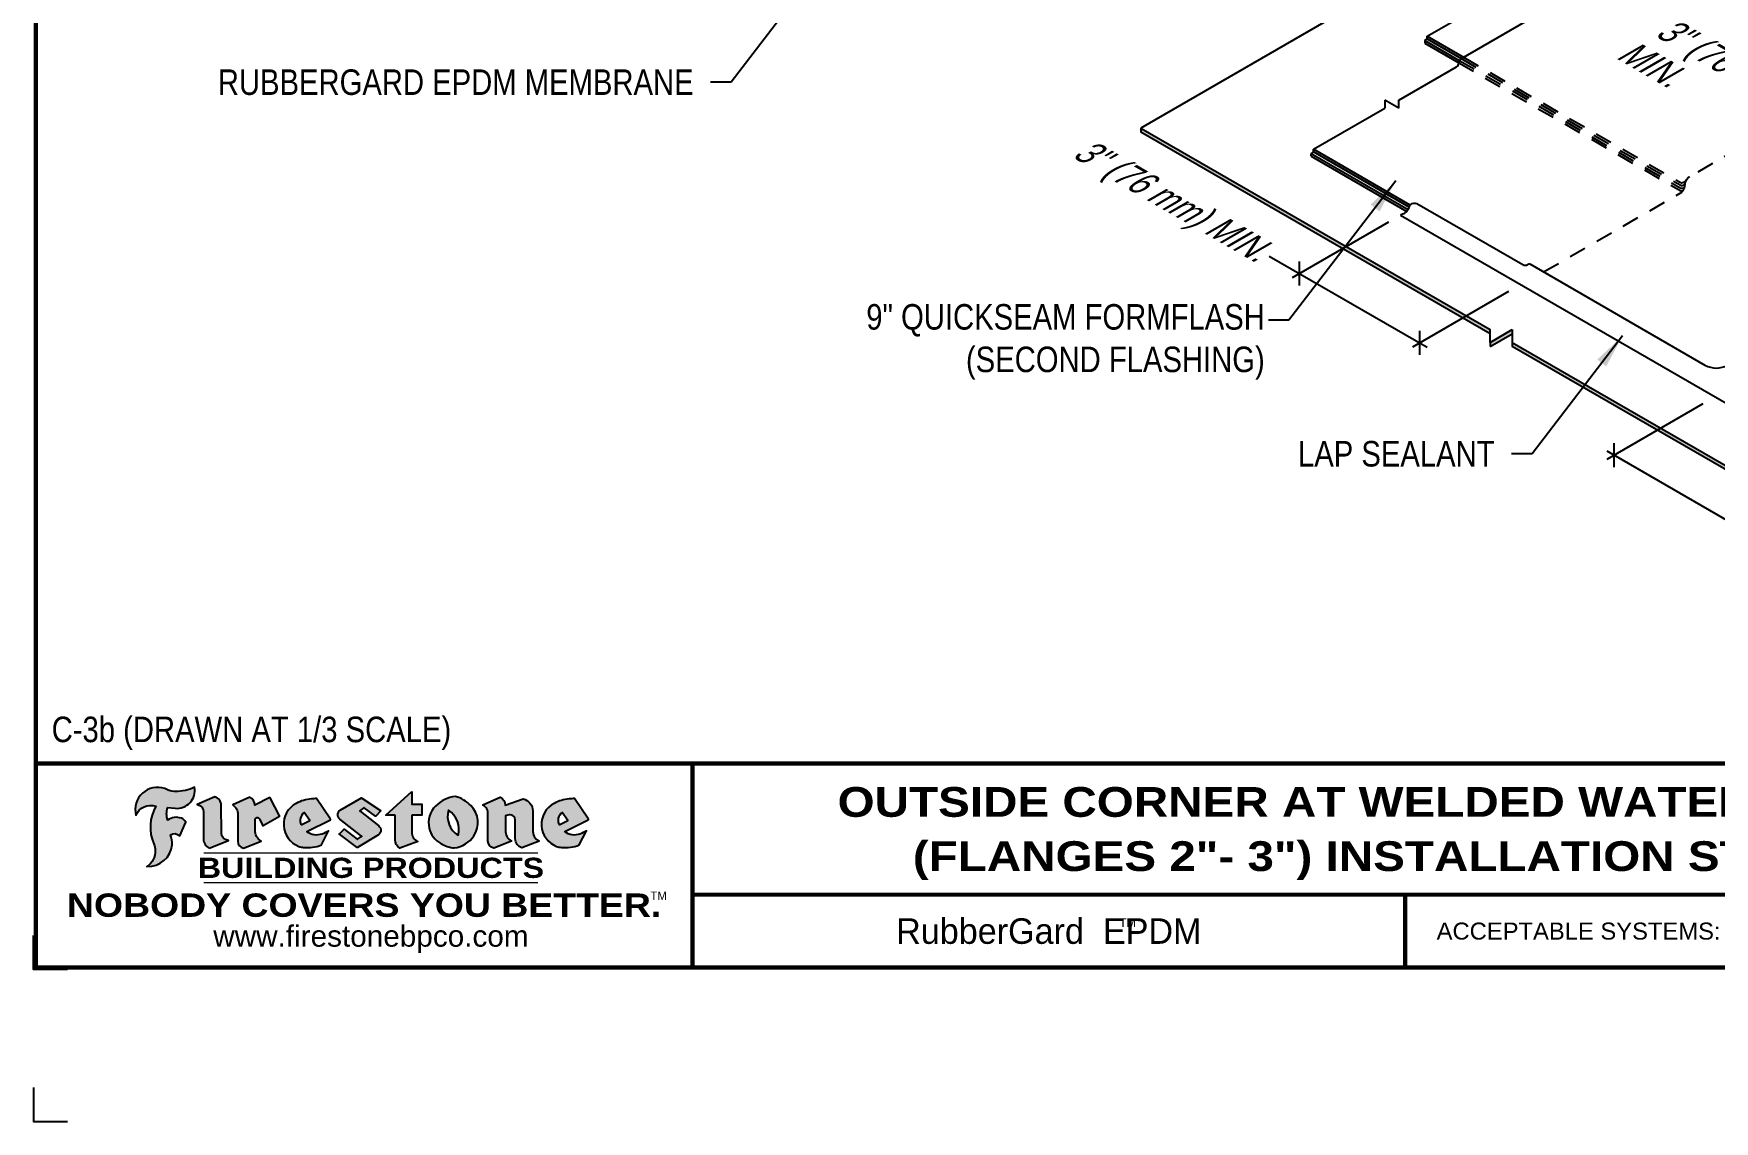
# Model space of a CAD drawing. Header units: inches. Extents: x 165.4 to 185.5, y -203.9 to -187.2.
# Drawn here: x 165.45 to 177.8, y -203.95 to -195.95 of the extents above; entities that cross this region are included whole.
import ezdxf
from ezdxf.enums import TextEntityAlignment as Align

# ---------------------------------------------------------------- set-up
doc = ezdxf.new("R2010")
doc.units = ezdxf.units.IN
doc.header["$MEASUREMENT"] = 0
doc.linetypes.add('HIDDEN', pattern=[0.375, 0.25, -0.125])
doc.linetypes.add('HIDDEN2', pattern=[0.1875, 0.125, -0.0625])
doc.layers.get('0').update_dxf_attribs({"linetype": 'CONTINUOUS'})
doc.layers.get('DEFPOINTS').update_dxf_attribs({"linetype": 'CONTINUOUS'})
for name, color, linetype in [('FSBP-ANNO-NOTE', 7, 'CONTINUOUS'), ('FSBP-MEMBRANE', 7, 'CONTINUOUS'), ('FSBP-SEALANTS', 1, 'CONTINUOUS'), ('FSBP-TTLB', 7, 'CONTINUOUS'), ('FSBP-TTLB-BORDER', 7, 'CONTINUOUS'), ('FSBP-TTLB-TEXT', 7, 'CONTINUOUS')]:
    doc.layers.add(name, color=color, linetype=linetype)
doc.styles.add('FSBP_ARIAL', font='arial.ttf')
doc.styles.add('FSBP_ARIAL_BOLD', font='')
doc.styles.add('FSBP_ARIAL_NAR', font='ARIALN.TTF')
doc.styles.add('FSBP_BANKGOTHIC', font='bgothm.ttf')
doc.styles.get('FSBP_ARIAL_BOLD').set_extended_font_data('Arial Black')
doc.dimstyles.new('FSBP-LEADER', dxfattribs={"dimtxt": 0.1875, "dimasz": 0.25, "dimexe": 0.0625, "dimexo": 0.125, "dimgap": 0.125, "dimtad": 0, "dimtih": 1, "dimtoh": 1, "dimdec": 4, "dimzin": 0, "dimdsep": 46, "dimlunit": 4, "dimtxsty": 'FSBP_ARIAL_NAR', "dimcen": 0.09375, "dimclrd": 256, "dimclre": 256, "dimclrt": 256, "dimadec": 0, "dimazin": 0, "dimtfac": 1, "dimtdec": 4, "dimtofl": 0, "dimtmove": 0, "dimatfit": 3, "dimfxl": 0, "dimtolj": 1, "dimtzin": 0, "dimlwd": -1, "dimlwe": -1, "dimarcsym": 0})

# ---------------------------------------------------------------- blocks, each defined once
blk = doc.blocks.new('TTLB-EPDM_2')
at = {"layer": 'FSBP-TTLB-TEXT'}
h = blk.add_hatch(color=1, dxfattribs=at)
edge = h.paths.add_edge_path()
edge.add_arc((1.037309769669573, -0.1982514792917306), 0.1319107607348553, 264.0410451462098, 370.3106169565175)
edge.add_arc((1.027551646585694, 0.1214293576525799), 0.3273056962876235, 270.05058356628535, 295.23459397187514, ccw=False)
edge.add_arc((1.022801957313345, -0.06680179986895154), 0.1391656561713503, 249.3281275763668, 272.0749124149863, ccw=False)
edge.add_line((0.9736743133014443, -0.1970076156048179), (0.9474927838574558, -0.1852745150568325))
edge.add_arc((0.8939498971398288, -0.3394262635682071), 0.1631857907024099, 70.84590087378872, 194.3325259843273)
edge.add_arc((0.8444260109029493, -0.4259936440910768), 0.1179914261095279, 70.96950098067128, 156.9641407594482, ccw=False)
edge.add_arc((1.153141409296894, -0.4684497516079468), 0.3110405457095052, 150.3231137483159, 203.2084295854517)
edge.add_arc((0.7562495500622943, -0.6412608153899899), 0.1218587156617311, 0.8849157075190988, 24.34668939894999, ccw=False)
edge.add_arc((0.7493781665697374, -0.6475258110744375), 0.1289731377238325, -58.36655102076742, 3.6216782311386737, ccw=False)
edge.add_arc((0.8256699029544474, -0.5792158350996106), 0.1783301886510354, 267.2205474105585, 354.1381621173521)
edge.add_arc((0.7903121048625305, -0.6011409294291745), 0.212787892960859, 0.9996158580669322, 21.00503380861244)
edge.add_arc((1.01880712263941, -0.5666691048185161), 0.05136395668415847, 40.82117713173261, 125.52727787225791, ccw=False)
edge.add_line((1.057676976260041, -0.5330924682126437), (1.102776947655911, -0.4308018311949837))
edge.add_arc((1.040858222524664, -0.4699705673995949), 0.07326744446031509, 32.31675181867256, 66.31481236598174)
edge.add_arc((1.032262518825329, -0.5063316993097662), 0.1102246948011782, 69.8179132332389, 125.254734720681)
edge.add_arc((1.127708877207287, -0.368959353531244), 0.1659710644737306, 164.1569669952081, 196.5811013160487, ccw=False)
edge.add_line((0.9680425188342383, -0.3236487780942383), (1.023615334387159, -0.3294494641845773))
h = blk.add_hatch(color=1, dxfattribs=at)
edge = h.paths.add_edge_path()
edge.add_line((1.275239419159561, -0.6223407783464694), (1.415345367376062, -0.5660418822574371))
edge.add_arc((1.421019305783958, -0.5090099247487757), 0.05731350411836949, 181.9717871001989, 264.31851000495806, ccw=False)
edge.add_line((1.363739737527226, -0.5109819325197265), (1.363412352251203, -0.3102363679013962))
edge.add_arc((1.294263659668751, -0.3103491388303989), 0.06914878453844908, 0.0934405599591014, 72.42834396969012)
edge.add_line((1.315139561173908, -0.2444268274366692), (1.186839444240604, -0.3024209471341379))
edge.add_arc((1.175246268095289, -0.3585110609420917), 0.05727567197445628, -0.017399788185912257, 78.322067691347, ccw=False)
edge.add_line((1.232521937428658, -0.3585284546236807), (1.232574268422297, -0.555126496687123))
edge.add_arc((1.305699496415486, -0.5558575689677219), 0.07312888236350451, 179.4272023230205, 245.3845503102953)
h = blk.add_hatch(color=1, dxfattribs=at)
edge = h.paths.add_edge_path()
edge.add_line((2.763460561272041, -0.2072496393923444), (2.763460561272041, -0.2969520779963801))
edge.add_arc((2.765767478062699, -0.2969520779963943), 0.00230691679065842, 179.9999999996471, 269.9999999996471)
edge.add_line((2.765767478062685, -0.2992589947870528), (2.835417693520355, -0.2992589947870528))
edge.add_arc((2.835417693520355, -0.3015659115777538), 0.002306916790701052, 0, 90, ccw=False)
edge.add_line((2.837724610311056, -0.3015659115777538), (2.837724610311056, -0.3790761307453892))
edge.add_arc((2.83541769352037, -0.3790761307453749), 0.002306916790686842, 269.99999999964706, 359.99999999964706, ccw=False)
edge.add_line((2.835417693520355, -0.3813830475360618), (2.765767478062685, -0.3813830475360618))
edge.add_arc((2.765767478062699, -0.3836899643267202), 0.00230691679065842, 90.00000000035294, 180.0000000003529)
edge.add_line((2.763460561272041, -0.3836899643267344), (2.763460561272041, -0.5033995910642801))
edge.add_arc((2.836735953378943, -0.5071368822038516), 0.07337063740681413, 177.0802527808789, 245.3249543133826)
edge.add_line((2.806105814540615, -0.5738080530967267), (2.674529557384915, -0.6226036013049594))
edge.add_arc((2.708610405062069, -0.564298408791804), 0.06753517344606039, 177.0345319916277, 239.6926428024901, ccw=False)
edge.add_line((2.641165668230087, -0.560804539009709), (2.641165668230087, -0.3836899643267344))
edge.add_arc((2.638858751439429, -0.3836899643267202), 0.00230691679065842, 359.9999999996471, 449.999999999647)
edge.add_line((2.638858751439443, -0.3813830475360618), (2.572857950769389, -0.3813830475360618))
edge.add_line((2.572857950769389, -0.3813830475360618), (2.763460561272041, -0.2072496393923444))
h = blk.add_hatch(color=1, dxfattribs=at)
edge = h.paths.add_edge_path(flags=16)
edge.add_arc((2.940363509127394, -0.4847985213681437), 0.1684614578629418, 344.5558804047865, 417.0140046669545)
edge.add_arc((3.194458079644619, -0.3883534532477785), 0.1684614578629414, 164.5558804047864, 237.0140046669546)
edge = h.paths.add_edge_path()
edge.add_arc((3.069375116502199, -0.4399344555144872), 0.1828726885096673, 136.0914512150047, 191.213418978326)
edge.add_arc((3.064939550433406, -0.4318234379590333), 0.1803148804748503, 194.0167254156723, 240.6663730831859)
edge.add_arc((3.098047041778981, -0.3845058757092554), 0.2378525180183701, 239.2975390661776, 264.2889872773176)
edge.add_arc((3.04884478212623, -0.4190232383793012), 0.203760689247156, 277.1986764832036, 326.503572961274)
edge.add_arc((3.077739326803546, -0.4341046616465112), 0.171374865791709, 325.3768876809902, 406.3828327799087)
edge.add_arc((3.011839488065919, -0.4896144380417797), 0.2571945645850002, 44.28462553519766, 73.82901434867304)
edge.add_arc((3.117152499586992, -0.4983433120546693), 0.2579560664039132, 97.50292863483666, 134.1039137579027)
h = blk.add_hatch(color=1, dxfattribs=at)
edge = h.paths.add_edge_path()
edge.add_line((1.792026821926584, -0.3839679064720229), (1.722158956877934, -0.2518542302253621))
edge.add_arc((1.720119655279638, -0.2529327078887852), 0.002306916790721817, 27.87197133405656, 117.3766794470751)
edge.add_line((1.719058846382097, -0.250884159729182), (1.610638460368705, -0.3070279753467702))
edge.add_arc((1.547088841662962, -0.3061026658494403), 0.06355635479880145, 359.165808011073, 425.8793658831422)
edge.add_line((1.573061729235633, -0.2480956029480268), (1.446879247402876, -0.3051325108639702))
edge.add_arc((1.407812067100189, -0.370357133046621), 0.07602957263902092, -3.441403975725109, 59.07992244284969, ccw=False)
edge.add_line((1.483704536400296, -0.3749210150788969), (1.483704536400296, -0.5723838140635706))
edge.add_arc((1.54053746518044, -0.568254406115083), 0.05698275005415228, 184.1557352478595, 255.3066498366543)
edge.add_line((1.526084036778343, -0.6233736605654059), (1.657291340682093, -0.570650514527486))
edge.add_arc((1.688298576827198, -0.5021390388423987), 0.0752015358480571, 207.5160880841914, 245.649226723163, ccw=False)
edge.add_arc((1.721050197024907, -0.4914488168456328), 0.1093332836229113, 179.4823365255141, 204.5537900001094, ccw=False)
edge.add_line((1.611721375809452, -0.4904610114968335), (1.611721375809452, -0.4126404716788983))
edge.add_arc((1.628589765097195, -0.414159299036043), 0.01693662875851176, 28.356188110622725, 174.8549701683585, ccw=False)
edge.add_arc((1.627340435522395, -0.4197189881350504), 0.02111886817708033, 22.216893572439517, 40.10213956426492, ccw=False)
edge.add_line((1.646891420738257, -0.4117336534413738), (1.666638796144639, -0.4549750258192233))
edge.add_arc((1.668737246926742, -0.4540167099035481), 0.002306916790685496, 204.545128184284, 299.6323508190091)
edge.add_line((1.669877862091766, -0.4560219186518992), (1.791128135493295, -0.3870515928837648))
edge.add_line((1.791128135493295, -0.3870515928837648), (1.792026821926584, -0.3839679064720229))
h = blk.add_hatch(color=1, dxfattribs=at)
h.paths.add_polyline_path([(2.063388732080512, -0.2583237030618903, 0.02524281661523788), (2.025024361750752, -0.2610532129309178, 0.1213611957758757), (1.901773912052249, -0.3008158885520373, 0.6151668103976068), (1.93274136141747, -0.6099060679591872, 0.05306812109568645), (1.967936229862175, -0.617865745600497, 0.1150932231766138), (2.099126721549737, -0.5994933789882708), (2.151195569562105, -0.4944891916583316, -0.08755405562188731), (2.104230609512001, -0.5187113292177372, -0.265591761123442), (1.992692314386659, -0.5010701623316862), (2.165347897647223, -0.4141184325909109, 0.4518949533370738), (2.166222728871162, -0.4107679608846269)])
h.paths.add_polyline_path([(2.014217313945437, -0.4188965037300676), (1.951113654018855, -0.4515330109460507, -0.3720533890450154), (1.973177450672722, -0.3607130665457561)], flags=16)
h = blk.add_hatch(color=1, dxfattribs=at)
edge = h.paths.add_edge_path()
edge.add_arc((2.260407392426802, -0.3775796671688782), 0.04152450223225729, 123.20805433950699, 232.2027298779723, ccw=False)
edge.add_line((2.237665217914071, -0.3428366421988329), (2.393535971665983, -0.2540943745380986))
edge.add_arc((2.394677353533142, -0.2560991469722482), 0.002306916790741334, 55.64644466176611, 119.65426054492559, ccw=False)
edge.add_line((2.395979141996861, -0.2541946229174954), (2.531809646140459, -0.3470380726374032))
edge.add_arc((2.530468902927946, -0.3489153772789875), 0.002306916790700397, -42.731101238422525, 54.4661353739603, ccw=False)
edge.add_line((2.532163440279987, -0.3504807552658491), (2.498457913851155, -0.3869673252714421))
edge.add_arc((2.496763376499139, -0.3854019472845934), 0.002306916790672934, 233.7527076894875, 317.26889876138785, ccw=False)
edge.add_line((2.495399362263356, -0.38726241234572), (2.413849913492982, -0.3274738082119626))
edge.add_arc((2.412485899257181, -0.3293342732731342), 0.002306916790720064, 53.75270768979358, 124.4135619297835)
edge.add_line((2.41118211687575, -0.3274311136421062), (2.382933981293377, -0.346782838468144))
edge.add_arc((2.38423776367478, -0.3486859980991606), 0.002306916790694898, 124.4135619293799, 231.8459020253626)
edge.add_line((2.382812599816248, -0.3505000469010184), (2.519899969301207, -0.4581994452042721))
edge.add_arc((2.494247019847682, -0.4908523236374461), 0.04152450223225742, -55.21225898295222, 51.84590202520428, ccw=False)
edge.add_line((2.517938320565804, -0.5249552055672808), (2.364434947484597, -0.6179520922513717))
edge.add_arc((2.36323960192349, -0.6159790200102006), 0.002306916790726996, 233.2955624372927, 301.20872157023314, ccw=False)
edge.add_line((2.361860787187538, -0.6178285429225383), (2.231266621301074, -0.5204709167214361))
edge.add_arc((2.232647938930649, -0.5186232623475259), 0.002306916790697672, 135.5134179846393, 233.21798691998708, ccw=False)
edge.add_line((2.231002150870836, -0.5170067083764565), (2.262839375599356, -0.4845937328397696))
edge.add_arc((2.264485163659225, -0.4862102868108537), 0.002306916790748497, 53.0352839999411, 135.513417985369, ccw=False)
edge.add_line((2.265872365996302, -0.4843670465239001), (2.361834678328762, -0.5565872257804898))
edge.add_arc((2.363221880665761, -0.5547439854936304), 0.002306916790627066, 233.0352840000685, 302.2362632414394)
edge.add_line((2.36445241715569, -0.5566953042850713), (2.39428499383348, -0.5378823484768844))
edge.add_arc((2.393054457343549, -0.5359310296853765), 0.002306916790685166, 302.2362632406177, 412.2027298768422)
edge.add_line((2.394468296066179, -0.5341081404551886), (2.234958295420142, -0.4103916733127022))
h = blk.add_hatch(color=1, dxfattribs=at)
edge = h.paths.add_edge_path()
edge.add_line((3.322690228557462, -0.5721896537377091), (3.322690228557462, -0.3749210150788969))
edge.add_arc((3.246797759257384, -0.3703571330465745), 0.076029572638996, 356.5585960242387, 419.0799224428129)
edge.add_line((3.285864939560099, -0.3051325108639702), (3.412047421392799, -0.2480956029480268))
edge.add_arc((3.386074533820159, -0.3061026658494941), 0.06355635479883807, 0.3962622833877276, 65.87936588318718, ccw=False)
edge.add_line((3.449629368605429, -0.3056631084210863), (3.580526418688805, -0.2593848434574539))
edge.add_arc((3.555744121700958, -0.3530904070730321), 0.09692726601172152, 2.366977007666776, 75.18615851992018, ccw=False)
edge.add_line((3.652588689330287, -0.3490873311063041), (3.652588689330287, -0.4883770011386872))
edge.add_arc((3.761877549389556, -0.4914934052703811), 0.1093332836229047, 178.3666365323574, 204.5537900000422)
edge.add_arc((3.729125929191727, -0.5021836272670953), 0.07520153584796169, 207.5160880841711, 245.2240541443093)
edge.add_line((3.697611150971852, -0.5704631245385627), (3.572585913552643, -0.6207021253773775))
edge.add_arc((3.59534718600759, -0.5526356419907701), 0.07177131519198746, 180.3328587115751, 251.51018566665869, ccw=False)
edge.add_line((3.523577081955409, -0.5530525936986663), (3.523577081955409, -0.4153032515383615))
edge.add_arc((3.486319529276879, -0.4148773504126441), 0.0372599868942854, 359.3450650296066, 449.0500281941028)
edge.add_arc((3.482769874121713, -0.4419622099033496), 0.06447454900600783, 86.29402372314017, 119.8211331593848)
edge.add_line((3.450707067966732, -0.3860252459975726), (3.450707067966732, -0.4904610114968335))
edge.add_arc((3.560035889182251, -0.491448816845647), 0.1093332836229751, 179.4823365255069, 204.5537900001023)
edge.add_arc((3.527284268984408, -0.5021390388424952), 0.07520153584796385, 207.5160880841699, 245.6492267231416)
edge.add_line((3.496277032839316, -0.570650514527486), (3.365069728935509, -0.6233736605654059))
edge.add_arc((3.37950248606194, -0.5682868177318081), 0.05694615642555727, 183.9298782390169, 255.318496325343, ccw=False)
h = blk.add_hatch(color=1, dxfattribs=at)
h.paths.add_polyline_path([(3.957695472291277, -0.2583237030618903, 0.02524281661523822), (3.919331101961575, -0.2610532129309178, 0.1085638477195505), (3.807890832595604, -0.2939221658134414, 0.6425897848490651), (3.827048101628293, -0.6099060679591872, 0.05306812109569052), (3.862242970072884, -0.617865745600497, 0.1150932231766133), (3.993433461760503, -0.5994933789882708), (4.045502309772871, -0.4944891916583316, -0.08755405562189084), (3.998537349722767, -0.5187113292177372, -0.2655917611234366), (3.886999054597368, -0.5010701623316862), (4.059654637857989, -0.4141184325909109, 0.4518949533370731), (4.060529469081928, -0.4107679608846269)])
h.paths.add_polyline_path([(3.90852405415626, -0.4188965037300676), (3.845420394229677, -0.4515330109460507, -0.3720533890450147), (3.867484190883488, -0.3607130665457561)], flags=16)
at = {"layer": 'DEFPOINTS', "color": 1}
blk.add_lwpolyline([(0.234375, -1.515625), (-0.015625, -1.515625), (-0.015625, -1.265625)], dxfattribs=at)
at = {"layer": 'DEFPOINTS', "linetype": 'Continuous', "ltscale": 1.75}
blk.add_lwpolyline([(-0.015625, -2.380833333333342), (-0.015625, -2.630833333333342), (0.234375, -2.630833333333342)], dxfattribs=at)
at = {"layer": 'FSBP-TTLB', "const_width": 0.03125}
for points in [[(0, 0), (0, -1.5), (20, -1.5), (20, 0), (0, 0)], [(4.825208527206769, 0), (4.825208527206769, -0.9643749050531198)], [(4.825208527206769, -0.9643749050531198), (15.84028770518938, -0.9643749050531198)], [(4.825208527206769, -0.9643749050531198), (4.825208527206769, -1.5)]]:
    blk.add_lwpolyline(points, dxfattribs=at)
at = {"layer": 'FSBP-TTLB-BORDER', "const_width": 0.03125}
blk.add_lwpolyline([(20, 0), (20, 13), (0, 13), (0, 0)], dxfattribs=at)
at = {"layer": 'FSBP-TTLB-TEXT', "color": 1}
blk.add_line((0.7358432058323388, -0.379822754145593), (0.7358432058323388, -0.379822754145593), dxfattribs=at)
for points in [[(1.023615323725323, -0.3294494630716969, 0.5000510906601082), (1.167090420776901, -0.1746414942047778, -0.1103304102359608), (1.027840608309816, -0.2058762110801382, -0.09957876667165425), (0.9736743133014443, -0.1970076156048179), (0.9474927838574558, -0.1852745150568325, 0.5978159689075124), (0.7358432058323388, -0.379822754145593, -0.3938834584182213), (0.8828996422548698, -0.3144510229727047, 0.2349406564350952), (0.86727108227484, -0.5910237178633082, -0.1027304183841549), (0.8780937320133262, -0.6393788197974146, -0.2772692352614086), (0.8170223912655956, -0.7573362346216896, 0.3985429150902959), (1.003067614090241, -0.5974286950643517, 0.0875124847930418), (0.9889600163401155, -0.5248671157293501, -0.3874031597924062), (1.057676976260041, -0.5330924682126437), (1.102776947655911, -0.4308018311949837, 0.1494423498871741), (1.07029056398062, -0.4028746979725923, 0.2467195073738216), (0.9686394281704906, -0.4163228904100862, -0.1424285161541127), (0.9680425188342383, -0.3236487780942383), (1.023615334387159, -0.3294494641845773)], [(2.763460561272041, -0.2072496393923444), (2.763460561272041, -0.2969520779963801, 0.4142135623730958), (2.765767478062685, -0.2992589947870528), (2.835417693520355, -0.2992589947870528, -0.414213562373095), (2.837724610311056, -0.3015659115777538), (2.837724610311056, -0.3790761307453892, -0.4142135623730938), (2.835417693520355, -0.3813830475360618), (2.765767478062685, -0.3813830475360618, 0.4142135623730958), (2.763460561272041, -0.3836899643267344), (2.763460561272041, -0.5033995910642801, 0.3068985753588853), (2.806105814540615, -0.5738080530967267), (2.674529557384915, -0.6226036013049594, -0.2804194150632976), (2.641165668230087, -0.560804539009709), (2.641165668230087, -0.3836899643267344, 0.414213562373095), (2.638858751439443, -0.3813830475360618), (2.572857950769389, -0.3813830475360618), (2.763460561272041, -0.2072496393923444)], [(2.166222728871162, -0.4107679608846269), (2.063388732080512, -0.2583237030618903, 0.02524281661523788), (2.025024361750752, -0.2610532129309178, 0.1085638477195265), (1.913584092384895, -0.2939221658134414, 0.6425897848491228), (1.93274136141747, -0.6099060679591872, 0.05306812109568648), (1.967936229862175, -0.617865745600497, 0.1150932231766137), (2.099126721549737, -0.5994933789882708), (2.151195569562105, -0.4944891916583316, -0.0875540556218873), (2.104230609512001, -0.5187113292177372, -0.2655917611234418), (1.992692314386659, -0.5010701623316862), (2.165347897647223, -0.4141184325909109)], [(4.060529469081928, -0.4107679608846269), (3.957695472291277, -0.2583237030618903, 0.02524281661523788), (3.919331101961575, -0.2610532129309178, 0.1085638477195265), (3.807890832595604, -0.2939221658134414, 0.6425897848491228), (3.827048101628293, -0.6099060679591872, 0.05306812109568648), (3.862242970072884, -0.617865745600497, 0.1150932231766137), (3.993433461760503, -0.5994933789882708), (4.045502309772871, -0.4944891916583316, -0.0875540556218873), (3.998537349722767, -0.5187113292177372, -0.2655917611234418), (3.886999054597368, -0.5010701623316862), (4.059654637857989, -0.4141184325909109)], [(4.059654637857989, -0.4141184325909109, 0.4518949533370731), (4.060529469081928, -0.4107679608846269, 0.4518949533370731)]]:
    blk.add_lwpolyline(points, format="xyb", dxfattribs=at)
for points in [[(1.275239419159561, -0.6223407783464694), (1.415345367376062, -0.5660418822574371, -0.3756100036733062), (1.363739737527226, -0.5109819325197265), (1.363412352251203, -0.3102363679013962, 0.3265360292958048), (1.315139561173908, -0.2444268274366692), (1.186839444240604, -0.3024209471341379, -0.3557863980845349), (1.232521937428658, -0.3585284546236807), (1.232574268422297, -0.555126496687123, 0.2960110723418457)], [(2.937624918725987, -0.3131105398334029, 0.2452625673097023), (2.889993533867141, -0.4754966266250307, 0.2064059665179019), (2.976604338974084, -0.5890186876871866, 0.1094800500670344), (3.074378098474654, -0.6211778035979165, 0.2185147641853038), (3.218764944843201, -0.5314757029352819, 0.3689489483072479), (3.195959963110113, -0.3100352223135445, 0.1296305888694145), (3.0834694040758, -0.242595816912754, 0.1610736375384317)], [(1.792026821926584, -0.3839679064720229), (1.722158956877934, -0.2518542302253621, 0.4116839150163434), (1.719058846382097, -0.250884159729182), (1.610638460368705, -0.3070279753467702, 0.2996033003794034), (1.573061729235633, -0.2480956029480268), (1.446879247402876, -0.3051325108639702, -0.2797757560995365), (1.483704536400296, -0.3749210150788969), (1.483704536400296, -0.5723838140635706, 0.320828638474519), (1.526084036778343, -0.6233736605654059), (1.657291340682093, -0.570650514527486, -0.1679398621276611), (1.621603752698661, -0.5368819723450571, -0.1098333365370753), (1.611721375809452, -0.4904610114968335), (1.611721375809452, -0.4126404716788983, -0.743334502655012), (1.64349420176768, -0.4061152228778298, -0.07819791644735608), (1.646891420738257, -0.4117336534413738), (1.666638796144639, -0.4549750258192233, 0.4404648714563479), (1.669877862091766, -0.4560219186518992), (1.791128135493295, -0.3870515928837648)], [(1.951113654018855, -0.4515330109460507), (2.014217313945437, -0.4188965037300676), (1.973177450672722, -0.3607130665457561, 0.3720533890450154)], [(2.234958295420142, -0.4103916733127022, -0.5150044486718882), (2.237665217914071, -0.3428366421988329), (2.393535971665983, -0.2540943745380986, -0.2867822934100265), (2.395979141996861, -0.2541946229174954), (2.531809646140459, -0.3470380726374032, -0.4515027974650387), (2.532163440279987, -0.3504807552658491), (2.498457913851155, -0.3869673252714421, -0.3814439164929681), (2.495399362263356, -0.38726241234572), (2.413849913492982, -0.3274738082119626, 0.3184718635035665), (2.41118211687575, -0.3274311136421062), (2.382933981293377, -0.346782838468144, 0.5064094529656681), (2.382812599816248, -0.3505000469010184), (2.519899969301207, -0.4581994452042721, -0.5043597839115849), (2.517938320565804, -0.5249552055672808), (2.364434947484597, -0.6179520922513717, -0.3053163970316367), (2.361860787187538, -0.6178285429225383), (2.231266621301074, -0.5204709167214361, -0.4541703869768119), (2.231002150870836, -0.5170067083764565), (2.262839375599356, -0.4845937328397696, -0.3762644290664977), (2.265872365996302, -0.4843670465239001), (2.361834678328762, -0.5565872257804898, 0.3114700032088108), (2.36445241715569, -0.5566953042850713), (2.39428499383348, -0.5378823484768844, 0.520381097387146), (2.394468296066179, -0.5341081404551886)], [(3.10274193015772, -0.5296595419651595, 0.3271311138286319), (3.032079658614293, -0.3434924326507627, 0.3271311138286322)], [(3.322690228557462, -0.5721896537377091), (3.322690228557462, -0.3749210150788969, 0.2797757560995341), (3.285864939560099, -0.3051325108639702), (3.412047421392799, -0.2480956029480268, -0.2937618496109166), (3.449629368605429, -0.3056631084210863), (3.580526418688805, -0.2593848434574539, -0.3288760160581939), (3.652588689330287, -0.3490873311063041), (3.652588689330287, -0.4883770011386872, 0.114762897203527), (3.662431105063263, -0.536926560769686, 0.166032965990522), (3.697611150971852, -0.5704631245385627), (3.572585913552643, -0.6207021253773775, -0.3209557512194564), (3.523577081955409, -0.5530525936986663), (3.523577081955409, -0.4153032515383615, 0.4127061514896111), (3.48693727661589, -0.3776224848030694, 0.1473421876160361), (3.450707067966732, -0.3860252459975726), (3.450707067966732, -0.4904610114968335, 0.1098333365370753), (3.460589444855941, -0.5368819723450855, 0.1679398621276611), (3.496277032839316, -0.570650514527486), (3.365069728935509, -0.6233736605654059, -0.3219729545308964), (3.322690228557462, -0.5721896537377091, 29.1476284739)], [(3.845420394229677, -0.4515330109460507), (3.90852405415626, -0.4188965037300676), (3.867484190883488, -0.3607130665457561, 0.3720533890450154)]]:
    blk.add_lwpolyline(points, format="xyb", close=True, dxfattribs=at)
at = {"layer": 'FSBP-TTLB-TEXT'}
for points, const_width in [([(1.233926579809207, -0.6584455781731435), (3.691229482685259, -0.6584455781731577)], 0.0078125), ([(1.233926579809207, -0.8761560960495984), (3.691229482685259, -0.8761560960495842)], 0.0078125), ([(10.06152282927678, -0.9643749050531198), (10.06152282927678, -1.5)], 0.03125)]:
    blk.add_lwpolyline(points, dxfattribs=dict(at, const_width=const_width))
at = {"layer": 'FSBP-TTLB-TEXT', "color": 1}
for centre, start, end in [((1.789987520328282, -0.3850463841354355), 299.6323508193319, 27.87197133380463), ((2.164310260790558, -0.412058050385383), 296.7304547840455, 34.00233684987403)]:
    blk.add_arc(centre, 0.00230691679068068, start, end, dxfattribs=at)
at = {"layer": 'FSBP-TTLB-TEXT', "lineweight": 18, "style": 'FSBP_ARIAL_BOLD'}
blk.add_text('BUILDING PRODUCTS', height=0.1484375, dxfattribs=at).set_placement((2.462578031247233, -0.7673008371113639), align=Align.MIDDLE_CENTER)
at = {"layer": 'FSBP-TTLB-TEXT', "color": 1}
for s, height, style, p in [('NOBODY COVERS YOU BETTER.', 0.171875, 'FSBP_ARIAL_BOLD', (2.412604263603384, -1.041650450587369)), ('TM', 0.0625, 'FSBP_BANKGOTHIC', (4.576671173373001, -0.9725745042934193))]:
    blk.add_text(s, height=height, dxfattribs=dict(at, style=style)).set_placement(p, align=Align.MIDDLE_CENTER)
at = {"layer": 'FSBP-TTLB-TEXT'}
for s, height, style, p in [('www.firestonebpco.com', 0.15625, 'FSBP_ARIAL', (2.462578031247233, -1.268657306740124)), ('RubberGard  EPDM', 0.1875, 'FSBP_BANKGOTHIC', (7.443365678241776, -1.23218745252656)), ('TM', 0.0625, 'FSBP_BANKGOTHIC', (8.023397742165457, -1.169706269210366))]:
    blk.add_text(s, height=height, dxfattribs=dict(at, style=style)).set_placement(p, align=Align.MIDDLE_CENTER)
at = {"layer": 'FSBP-TTLB-TEXT', "style": 'FSBP_ARIAL'}
blk.add_text('ACCEPTABLE SYSTEMS:', height=0.125, dxfattribs=at).set_placement((10.29281281591562, -1.23218745252656), align=Align.MIDDLE_LEFT)
at = {"layer": 'FSBP-TTLB-TEXT'}
for tag, height, style, p in [('MAXIMUM_WARRANTY', 0.1875, 'FSBP_ARIAL_BOLD', (18.03987100774941, 0.2240244307510579)), ('ACCPT_SYSTEMS', 0.21875, 'FSBP_ARIAL', (12.49438170418193, -1.23218745252656))]:
    blk.add_attdef(tag, text='', height=height, dxfattribs=dict(at, style=style)).set_placement(p, align=Align.MIDDLE_LEFT)
for tag, height, style, p in [('DETAIL_DESCP_LINE_1', 0.21875, 'FSBP_ARIAL_BOLD', (10.33118450231211, -0.2831249841755152)), ('DETAIL_DESCP_LINE_2', 0.21875, 'FSBP_ARIAL_BOLD', (10.33118450231211, -0.6812499208775904)), ('ISSUE_REV_DATE', 0.21875, 'FSBP_ARIAL', (16.84069633627263, -0.7282559425942452)), ('DETAIL_NUMBER', 0.4375, 'FSBP_ARIAL', (18.91941590748775, -0.8931630692489421))]:
    blk.add_attdef(tag, text='', height=height, dxfattribs=dict(at, style=style)).set_placement(p, align=Align.MIDDLE_CENTER)

msp = doc.modelspace()

# ---------------------------------------------------------------- hatches: boundary and pattern name
at = {"layer": 'FSBP-MEMBRANE'}
msp.add_hatch(color=256, dxfattribs=at).paths.add_polyline_path([(175.685982644892, -195.971439089242), (175.685982644892, -195.991439089242), (175.935861934731, -196.1357069644955), (175.9531824428066, -196.1257069644955)])
h = msp.add_hatch(color=256, dxfattribs=at)
h.paths.add_polyline_path([(175.0913961158627, -197.5176697738229), (175.0654153537492, -197.5326697738229), (175.9478285963925, -198.0421312969994), (175.973809358506, -198.0271312969994)])
h.paths.add_polyline_path([(175.973809358506, -198.0271312969994), (175.9478285963925, -198.0421312969995), (176.1478823335362, -198.1576323759917), (176.1478823335362, -198.1276323759917)])
h.paths.add_polyline_path([(173.5821133972995, -196.6462849899771), (173.5821133972994, -196.6762849899771), (175.0654153537492, -197.5326697738229), (175.0913961158627, -197.5176697738229)])
h.paths.add_polyline_path([(176.310628326496, -198.1576323759918), (176.310628326496, -198.1276323759917), (176.1478823335362, -198.2215938188366), (176.1478823335362, -198.2515938188367)])
h.paths.add_polyline_path([(176.310628326496, -198.2215938188366), (176.310628326496, -198.2515938188366), (177.3758543611849, -198.8666023567121), (177.4018351232985, -198.851602356712)])
h.paths.add_polyline_path([(177.4018351232985, -198.8516023567121), (177.375854361185, -198.8666023567121), (178.2582676038283, -199.3760638798887), (178.2842483659418, -199.3610638798887)])
h.paths.add_polyline_path([(178.2842483659418, -199.3610638798887), (178.2582676038282, -199.3760638798887), (178.8763972627327, -199.7329412048512), (178.8763972627327, -199.7029412048513)])
h.paths.add_polyline_path([(181.7361220541999, -198.0818783266893), (181.7361220541999, -198.0518783266893), (178.8763972627328, -199.7029412048513), (178.8763972627328, -199.7329412048512)])
h.paths.add_polyline_path([(181.7361220541999, -197.9579168838444), (181.7361220542, -197.9879168838445), (181.8988680471597, -198.0818783266894), (181.8988680471598, -198.0518783266893)])
h.paths.add_polyline_path([(184.7585928386269, -196.3368540056826), (184.7585928386269, -196.3068540056825), (181.8988680471599, -197.9579168838445), (181.8988680471599, -197.9879168838445)])
h = msp.add_hatch(color=256, dxfattribs=at)
edge = h.paths.add_edge_path()
edge.add_spline(control_points=[(175.5535450590764, -197.2274762134208), (175.5558677173823, -197.2218202327428), (175.5583053630016, -197.2164400725073), (175.5614009187876, -197.2120117961396)], knot_values=[0.1017602153386191, 0.1017602153386191, 0.1017602153386191, 0.1017602153386191, 0.12780293229425, 0.12780293229425, 0.12780293229425, 0.12780293229425], degree=3, periodic=0)
edge.add_line((175.5614009187876, -197.2120117961396), (174.8511651164909, -196.8019569644956))
edge.add_line((174.8511651164908, -196.8019569644956), (174.8511651164908, -196.8219569644956))
edge.add_line((174.8511651164909, -196.8219569644957), (175.5535450590764, -197.2274762134208))

# ---------------------------------------------------------------- linework, layer by layer
at = {"layer": 'FSBP-ANNO-NOTE'}
for p, q in [((175.4010679101654, -197.3388806800218), (174.6945667696516, -197.7467793036802)), ((174.5260903946977, -197.5870094232484), (175.685233187768, -198.2562408268569)), ((174.7486933573882, -197.8039176513285), (174.7486933573882, -197.6271409560318)), ((176.2834811528087, -197.8483422031984), (175.5769800122949, -198.2562408268568)), ((175.6311066000315, -198.3133791745051), (175.6311066000315, -198.1366024792085)), ((177.7115069173309, -198.672813263067), (177.0050057768171, -199.0807118867255)), ((177.0050057768171, -199.0182118867254), (178.1641485698875, -199.6874432903339)), ((177.0591323645537, -199.1378502343737), (177.0591323645537, -198.9610735390771))]:
    msp.add_line(p, q, dxfattribs=at)
at = {"layer": 'FSBP-MEMBRANE'}
for p, q in [((175.0537675801572, -195.7966250513501), (173.5821133972995, -196.6462849899771)), ((176.5617908819946, -195.7743267182992), (175.9351402468944, -196.1361236311621)), ((175.6859826448919, -195.971439089242), (175.9531824428066, -196.1257069644955)), ((175.6679404489798, -196.0018557559086), (175.685982644892, -195.9914390892419)), ((175.6679404489797, -196.0018557559086), (175.9221498658377, -196.1486236311621)), ((175.6679404489798, -196.0018557559086), (175.6679404489798, -196.0218557559085)), ((175.6679404489798, -196.0218557559087), (175.9178197388188, -196.1661236311622)), ((175.685982644892, -195.991439089242), (175.9358619347309, -196.1357069644954)), ((175.4776267821969, -196.4402691531631), (175.9004992307433, -196.196123631162)), ((175.4776267821969, -196.4990402978287), (175.3758321736171, -196.4402691531631)), ((175.3758321736171, -196.4402691531631), (175.3758321736171, -196.4990402978287)), ((175.4776267821969, -196.4990402978287), (175.4776267821969, -196.4402691531631)), ((174.8511651164908, -196.8019569644955), (175.3758321736171, -196.4990402978288)), ((173.5821133972994, -196.6462849899771), (173.5821133972994, -196.6762849899771)), ((173.5821133972994, -196.6462849899771), (176.1478823335362, -198.1276323759917)), ((176.1478823335362, -198.1576323759917), (173.5821133972994, -196.6762849899771)), ((174.8511651164908, -196.8219569644955), (174.8331229205786, -196.8323736311622)), ((174.8331229205787, -196.8523736311622), (174.8331229205787, -196.8323736311622)), ((174.8331229205787, -196.8323736311622), (175.5465367085761, -197.244263273706)), ((174.8511651164908, -196.8219569644955), (174.8511651164908, -196.8019569644955)), ((175.5614009187875, -197.2120117961396), (174.8511651164908, -196.8019569644956)), ((175.5535450590764, -197.2274762134208), (174.8511651164908, -196.8219569644956)), ((174.8331229205787, -196.8523736311622), (175.5371295911966, -197.2588320719547)), ((176.1478823335362, -198.2215938188366), (176.310628326496, -198.1276323759917)), ((176.1478823335362, -198.2215938188366), (176.1478823335362, -198.1276323759917)), ((176.1478823335362, -198.2515938188367), (176.310628326496, -198.1576323759918)), ((176.310628326496, -198.1276323759917), (176.310628326496, -198.2515938188367)), ((176.1478823335362, -198.2215938188366), (176.1478823335362, -198.2515938188367)), ((176.310628326496, -198.2215938188366), (178.8763972627328, -199.7029412048513)), ((178.8763972627327, -199.7329412048512), (176.310628326496, -198.2515938188366))]:
    msp.add_line(p, q, dxfattribs=at)
at = {"layer": 'FSBP-MEMBRANE', "linetype": 'HIDDEN'}
msp.add_line((175.685982644892, -195.9914390892419), (175.685982644892, -195.9714390892419), dxfattribs=at)
at = {"layer": 'FSBP-MEMBRANE', "linetype": 'HIDDEN2'}
for p, q in [((175.9178197388188, -196.1661236311622), (177.5485702546641, -197.1076378804665)), ((175.9221498658377, -196.1486236311621), (177.5485702546641, -197.0876378804664)), ((175.9358619347309, -196.1357069644954), (177.548570254664, -197.0668045471331)), ((175.9531824428066, -196.1257069644955), (177.5485702546641, -197.0468045471331)), ((178.9507413456881, -196.2326715695382), (177.613877991822, -197.0045099867625)), ((176.5418127397943, -197.7034671486096), (177.5445959595203, -197.124509986762))]:
    msp.add_line(p, q, dxfattribs=at)
at = {"layer": 'FSBP-MEMBRANE'}
msp.add_lwpolyline([(175.685982644892, -195.9714390892419), (176.3040684966384, -195.6145870563538)], dxfattribs=at)
for centre, radius, start, end in [((175.885343786177, -196.1673736311621), 0.03249999999993103, 297.7957724959452, 2.204227504037735), ((175.9502956914608, -196.1648736311621), 0.03250000000004136, 117.7957724961128, 182.2042275039563)]:
    msp.add_arc(centre, radius, start, end, dxfattribs=at)
at = {"layer": 'FSBP-MEMBRANE', "linetype": 'HIDDEN2'}
for centre, radius, start, end in [((177.5142850703878, -197.0670099867621), 0.06499999999986206, 297.7957724959453, 2.204227504037722), ((177.5557170731902, -197.0151000839623), 0.03249999999993103, 257.2967165774597, 321.7051715855523), ((177.5557170731902, -197.0351000839623), 0.03249999999993103, 257.2967165774597, 316.6545514750807), ((177.5557170731902, -197.0559334172956), 0.03249999999993103, 257.2967165774597, 313.4510593498354), ((177.6441888809554, -197.0620099867621), 0.06500000000008271, 117.7957724961128, 182.2042275039562), ((177.6067311732967, -197.0553811165994), 0.03250000000004136, 124.0974195482899, 141.7051715854708), ((177.5557170731902, -197.0759334172957), 0.03249999999993103, 257.2967165774597, 287.7278350052139)]:
    msp.add_arc(centre, radius, start, end, dxfattribs=at)
at = {"layer": 'FSBP-SEALANTS'}
for p, q in [((175.6104864455449, -197.1994844785534), (176.3898134461922, -197.6494291321639)), ((175.5083889612628, -197.276918842281), (175.4903467655254, -197.2873355088467)), ((175.4903467655254, -197.2873355088467), (178.6429634377651, -199.1074995936418)), ((176.4396736769329, -197.644497133063), (177.727040563584, -198.3877587529881))]:
    msp.add_line(p, q, dxfattribs=at)
for centre, radius, start, end in [((176.4071339542679, -197.621929132164), 0.03249999999993103, 237.7957724958407, 302.2042275039332), ((176.4417749704192, -197.676929132164), 0.03250000000004136, 93.70705500624504, 122.2042275038517), ((177.8103738969057, -198.243421185684), 0.1666666666666667, 240.0000000046334, 300.0000001195829)]:
    msp.add_arc(centre, radius, start, end, dxfattribs=at)
msp.add_spline([(175.5083889612626, -197.2769188422809), (175.5393164179644, -197.2563096740741), (175.5679578221978, -197.2050988583688), (175.610486445545, -197.1994844785534)], degree=3, dxfattribs=at)

# ---------------------------------------------------------------- block references
at = {"ltscale": 1.75}
ref = msp.add_blockref('TTLB-EPDM_2', (165.4627011304553, -201.315509556515), dxfattribs=at)
ref.add_attrib('DETAIL_DESCP_LINE_1', 'OUTSIDE CORNER AT WELDED WATERTIGHT CURB', dxfattribs={"layer": 'FSBP-TTLB-TEXT', "height": 0.21875, "style": 'FSBP_ARIAL_BOLD'}).set_placement((175.7938856327675, -201.5986345406905), align=Align.MIDDLE_CENTER)
ref.add_attrib('DETAIL_DESCP_LINE_2', '(FLANGES 2"- 3") INSTALLATION STEPS 3 & 4', dxfattribs={"layer": 'FSBP-TTLB-TEXT', "height": 0.21875, "style": 'FSBP_ARIAL_BOLD'}).set_placement((175.7938856327675, -201.9967594773926), align=Align.MIDDLE_CENTER)

# ---------------------------------------------------------------- texts
at = {"layer": 'DEFPOINTS', "style": 'FSBP_ARIAL_NAR'}
msp.add_text('C-3b (DRAWN AT 1/3 SCALE)', height=0.1875, dxfattribs=at).set_placement((165.5798584845297, -201.065509556515), align=Align.MIDDLE_LEFT)
at = {"layer": 'FSBP-ANNO-NOTE', "style": 'FSBP_ARIAL_NAR', "oblique": 30}
for s, p in [('3" (76 mm)', (177.4002394040694, -195.8844737554526)), ('MIN.', (177.1147239252243, -196.0493161940217))]:
    msp.add_text(s, height=0.1875, rotation=329.9999999999981, dxfattribs=at).set_placement(p, align=Align.MIDDLE_LEFT)
at = {"layer": 'FSBP-ANNO-NOTE', "style": 'FSBP_ARIAL_NAR'}
for s, p in [('RUBBERGARD EPDM MEMBRANE', (170.2962172664224, -196.3087020134057)), ('LAP SEALANT', (176.1810599611788, -199.0396288724411))]:
    msp.add_text(s, height=0.1875, dxfattribs=at).set_placement(p, align=Align.MIDDLE_RIGHT)
at = {"layer": 'FSBP-ANNO-NOTE', "style": 'FSBP_ARIAL_NAR', "oblique": 30}
msp.add_text('3" (76 mm) MIN.', height=0.1875, rotation=329.9999999999999, dxfattribs=at).set_placement((174.4766499342392, -197.5584649600939), align=Align.MIDDLE_RIGHT)
at = {"layer": 'FSBP-ANNO-NOTE', "insert": (171.3726874745931, -197.939786191126), "char_height": 0.1875, "attachment_point": 1, "style": 'FSBP_ARIAL_NAR'}
msp.add_mtext_dynamic_manual_height_columns('{\\W3.21962; }9" QUICKSEAM FORMFLASH\\P{\\W7.7415;  }(SECOND FLASHING)', width=3.094333961547818, gutter_width=5, heights=[0.6027234361508567], dxfattribs=at)

# ---------------------------------------------------------------- leaders
at = {"layer": 'FSBP-ANNO-NOTE'}
for points in [[(171.2732806183857, -195.3946411872098), (170.5715931695447, -196.3087020134057), (170.4212172664224, -196.3087020134057)], [(175.4558510570608, -197.0346500334484), (174.6695281856776, -198.0589621180673), (174.5191522825553, -198.0589621180673)], [(177.1209732533486, -198.1739619777659), (176.4564358643011, -199.0396288724411), (176.3060599611788, -199.0396288724411)]]:
    msp.add_leader(points, dimstyle='FSBP-LEADER', dxfattribs=at)

doc.saveas('drawing.dxf')
